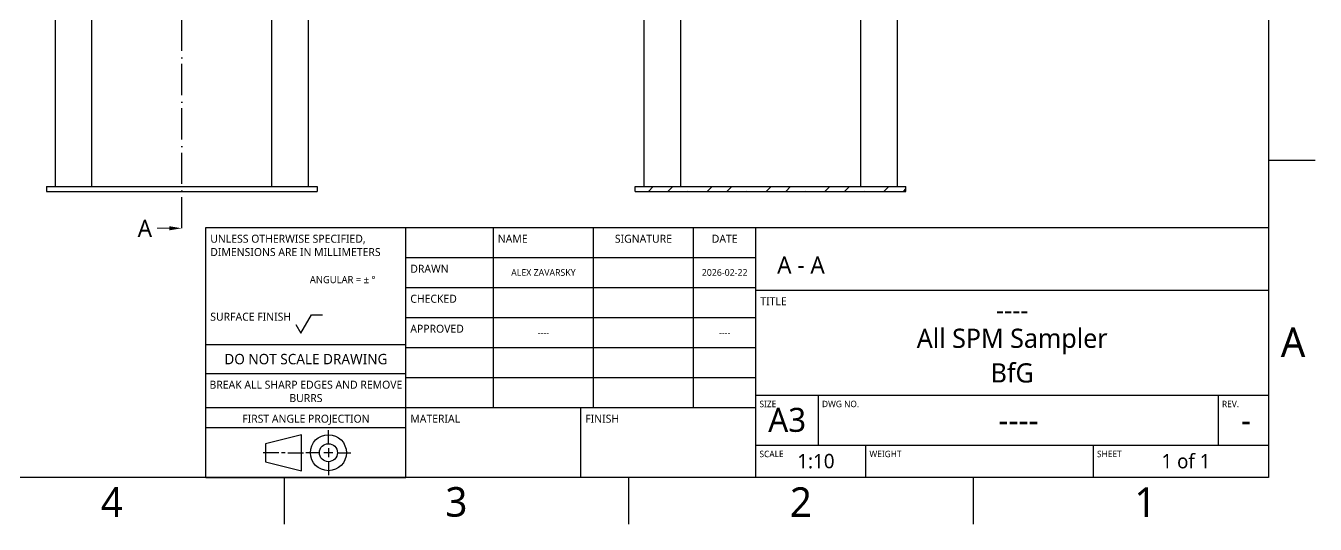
# Model space of a CAD drawing. Extents: x 1 to 420, y 0 to 296.
# Drawn here: x 158 to 420, y 0.5 to 101.8 of the extents above; entities that cross this region are included whole.
import ezdxf

# ---------------------------------------------------------------- set-up
doc = ezdxf.new("R2010")
doc.units = 0
doc.header["$LTSCALE"] = 12.7
doc.header["$MEASUREMENT"] = 0
doc.linetypes.add('ONS_DASHDOT', pattern=[0.71, 0.5, -0.1, 0.01, -0.1])
for name, color, linetype in [('ANNOTATION_TEXT', 7, 'CONTINUOUS'), ('BORDER_FRAME', 7, 'CONTINUOUS'), ('BORDER_ZONES', 7, 'CONTINUOUS'), ('SECTION_CUTTING_LINE', 7, 'ONS_DASHDOT'), ('TITLE_BLOCK', 7, 'CONTINUOUS'), ('VIEW_HATCHES', 7, 'CONTINUOUS'), ('VISIBLE', 7, 'CONTINUOUS')]:
    doc.layers.add(name, color=color, linetype=linetype)
doc.styles.add('ONSHAPE-STANDARD', font='NotoSans-Regular.ttf')
doc.styles.add('ONSHAPE-STANDARD-FIELDS', font='')
doc.styles.add('ONSHAPE-STANDARD-VIEW-LABE', font='NotoSans-Regular.ttf', dxfattribs={"height": 3.5})
doc.styles.get('ONSHAPE-STANDARD-FIELDS').set_extended_font_data('Noto Sans')

msp = doc.modelspace()

# ---------------------------------------------------------------- hatches: boundary and pattern name
at = {"layer": 'VIEW_HATCHES'}
h = msp.add_hatch(dxfattribs=at)
h.set_pattern_fill('ISO02W100', color=256, scale=22.548686, style=0, pattern_type=2)
h.set_pattern_definition([(45, (277.7716, 37.4988), (-1.99304, 1.99304), [6.7646, -1.69115])])
edge = h.paths.add_edge_path(flags=0)
edge.add_line((281.85, 68.15), (281.85, 69.15))
edge.add_line((281.85, 68.15), (336.85, 68.15))
edge.add_line((336.85, 68.15), (336.85, 69.15))
edge.add_line((281.85, 69.15), (336.85, 69.15))

# ---------------------------------------------------------------- linework, layer by layer
at = {"layer": 'BORDER_FRAME'}
for p, q in [((410.5, 287), (410.5, 10)), ((410.5, 10), (10.5, 10))]:
    msp.add_line(p, q, dxfattribs=at)
at = {"layer": 'BORDER_ZONES'}
for p, q in [((410.5, 74.5), (420, 74.5)), ((210.5, 10), (210.5, 0.5)), ((280.5, 10), (280.5, 0.5)), ((350.5, 10), (350.5, 0.5))]:
    msp.add_line(p, q, dxfattribs=at)
at = {"layer": 'SECTION_CUTTING_LINE', "color": 7}
msp.add_line((189.69, 60.65), (189.69, 270.84), dxfattribs=at)
for points in [[(187.19, 60.75), (184.69, 60.75), (187.19, 60.54), (184.69, 60.54)], [(189.69, 60.65), (187.19, 61.07), (187.19, 60.23)]]:
    msp.add_solid(points, dxfattribs=at)
at = {"layer": 'TITLE_BLOCK'}
for p, q in [((194.6, 10), (194.6, 60.8)), ((194.6, 60.8), (235.24, 60.8)), ((235.24, 10), (235.24, 60.8)), ((235.24, 60.8), (306.36, 60.8)), ((253.02, 24.22), (253.02, 60.8)), ((273.34, 24.22), (273.34, 60.8)), ((293.66, 24.22), (293.66, 60.8)), ((306.36, 10), (306.36, 60.8)), ((306.36, 60.8), (410.5, 60.8)), ((235.24, 54.7), (306.36, 54.7)), ((235.24, 48.61), (306.36, 48.61)), ((306.36, 48.1), (410.5, 48.1)), ((213.9, 39.33), (216.04, 43.03)), ((216.04, 43.03), (218.27, 43.03)), ((235.24, 42.51), (306.36, 42.51)), ((212.89, 41.09), (213.9, 39.33)), ((194.6, 37.03), (235.24, 37.03)), ((235.24, 36.42), (306.36, 36.42)), ((194.6, 31.13), (235.24, 31.13)), ((235.24, 30.32), (306.36, 30.32)), ((306.36, 26.76), (410.5, 26.76)), ((319.06, 16.6), (319.06, 26.76)), ((400.34, 16.6), (400.34, 26.76)), ((194.6, 24.22), (235.24, 24.22)), ((235.24, 24.22), (306.36, 24.22)), ((270.8, 10), (270.8, 24.22)), ((194.6, 20.16), (235.24, 20.16)), ((214.01, 18.7), (206.69, 16.87)), ((214.01, 11.38), (214.01, 18.7)), ((219.49, 16.87), (219.49, 19.61)), ((206.69, 16.87), (206.69, 13.21)), ((219.49, 15.95), (219.49, 14.12)), ((306.36, 16.6), (410.5, 16.6)), ((328.71, 10), (328.71, 16.6)), ((374.94, 10), (374.94, 16.6)), ((209.43, 15.04), (206.23, 15.04)), ((206.69, 13.21), (214.01, 11.38)), ((210.71, 15.04), (209.98, 15.04)), ((211.26, 15.04), (214.46, 15.04)), ((217.66, 15.04), (214.92, 15.04)), ((220.41, 15.04), (218.58, 15.04)), ((219.49, 13.21), (219.49, 10.47)), ((221.32, 15.04), (224.06, 15.04)), ((194.6, 10), (235.24, 10))]:
    msp.add_line(p, q, dxfattribs=at)
for radius in [3.66, 1.83]:
    msp.add_circle((219.49, 15.04), radius, dxfattribs=at)
at = {"layer": 'VISIBLE'}
for p, q in [((163.94, 156.45), (163.94, 69.15)), ((171.44, 69.15), (171.44, 156.45)), ((207.94, 156.45), (207.94, 69.15)), ((215.44, 69.15), (215.44, 156.45)), ((283.6, 156.45), (283.6, 69.15)), ((335.1, 69.15), (335.1, 156.45)), ((291.1, 69.15), (291.1, 113.65)), ((327.6, 113.65), (327.6, 69.15)), ((162.19, 69.15), (162.19, 68.15)), ((162.19, 69.15), (217.19, 69.15)), ((162.19, 68.15), (217.19, 68.15)), ((217.19, 69.15), (217.19, 68.15)), ((281.85, 69.15), (336.85, 69.15)), ((281.85, 68.15), (281.85, 69.15)), ((281.85, 68.15), (336.85, 68.15)), ((336.85, 68.15), (336.85, 69.15))]:
    msp.add_line(p, q, dxfattribs=at)

# ---------------------------------------------------------------- texts
at = {"layer": 'ANNOTATION_TEXT', "color": 7, "insert": (314.92, 54.95), "char_height": 3.5, "attachment_point": 2, "style": 'ONSHAPE-STANDARD-VIEW-LABE'}
msp.add_mtext(' A - A ', dxfattribs=at)
at = {"layer": 'BORDER_ZONES', "char_height": 6, "attachment_point": 5, "style": 'ONSHAPE-STANDARD'}
for s, insert in [('A', (415.5, 37.5)), ('4', (175.5, 5)), ('3', (245.5, 5)), ('2', (315.5, 5)), ('1', (385.5, 5))]:
    msp.add_mtext(s, dxfattribs=dict(at, insert=insert))
at = {"layer": 'SECTION_CUTTING_LINE', "color": 7, "insert": (180.74, 62.4), "char_height": 3.5, "width": 3.1209, "attachment_point": 1, "style": 'ONSHAPE-STANDARD'}
msp.add_mtext('\\fNoto Sans|b0|i0|c0|p0;\\W1.0000000000;\\T1.0000000000;\\o\\lA', dxfattribs=at)
at = {"layer": 'TITLE_BLOCK'}
for s, insert, char_height, width, attachment_point, style in [('UNLESS OTHERWISE SPECIFIED, DIMENSIONS ARE IN MILLIMETERS', (195.49, 59.34), 1.6256, 39.8272, 1, 'ONSHAPE-STANDARD'), ('NAME', (253.91, 59.34), 1.626, 19.9136, 1, 'ONSHAPE-STANDARD'), ('SIGNATURE', (283.5, 59.34), 1.626, 19.9136, 2, 'ONSHAPE-STANDARD'), ('DATE', (300.01, 59.34), 1.626, 12.446, 2, 'ONSHAPE-STANDARD'), ('DRAWN', (236.13, 53.24), 1.626, 17.4244, 1, 'ONSHAPE-STANDARD'), ('^JANGULAR = ± °^J', (215.72, 53.39), 1.463, 19.9136, 1, 'ONSHAPE-STANDARD'), ('ALEX ZAVARSKY', (263.18, 51.66), 1.3655, 20.32, 5, 'ONSHAPE-STANDARD-FIELDS'), ('2026-02-22', (300.01, 51.66), 1.366, 12.7, 5, 'ONSHAPE-STANDARD-FIELDS'), ('CHECKED', (236.13, 47.14), 1.626, 17.4244, 1, 'ONSHAPE-STANDARD'), ('TITLE', (307.25, 46.64), 1.626, 12.446, 1, 'ONSHAPE-STANDARD'), ('SURFACE FINISH', (195.49, 43.49), 1.6256, 19.9136, 1, 'ONSHAPE-STANDARD'), ('----', (358.43, 44.04), 3.901, 93.98, 5, 'ONSHAPE-STANDARD-FIELDS'), ('APPROVED', (236.13, 41.05), 1.626, 17.4244, 1, 'ONSHAPE-STANDARD'), ('----', (263.18, 39.46), 1.366, 20.32, 5, 'ONSHAPE-STANDARD-FIELDS'), ('----', (300.01, 39.46), 1.366, 12.7, 5, 'ONSHAPE-STANDARD-FIELDS'), ('All SPM Sampler', (358.43, 37.64), 3.9014, 93.98, 5, 'ONSHAPE-STANDARD-FIELDS'), ('DO NOT SCALE DRAWING', (214.92, 35.12), 2.1133, 39.8272, 2, 'ONSHAPE-STANDARD'), ('BfG', (358.43, 31.23), 3.901, 93.98, 5, 'ONSHAPE-STANDARD-FIELDS'), ('BREAK ALL SHARP EDGES AND REMOVE BURRS', (214.92, 29.67), 1.6256, 39.8272, 2, 'ONSHAPE-STANDARD'), ('SIZE', (307.08, 25.59), 1.3, 12.446, 1, 'ONSHAPE-STANDARD'), ('A3', (312.71, 21.68), 4.877, 12.7, 5, 'ONSHAPE-STANDARD-FIELDS'), ('DWG NO.', (319.78, 25.59), 1.3, 79.6544, 1, 'ONSHAPE-STANDARD'), ('REV.', (401.06, 25.59), 1.3, 9.9568, 1, 'ONSHAPE-STANDARD'), ('FIRST ANGLE PROJECTION', (214.92, 22.76), 1.6256, 39.8272, 2, 'ONSHAPE-STANDARD'), ('MATERIAL', (236.13, 22.76), 1.626, 34.8488, 1, 'ONSHAPE-STANDARD'), ('FINISH', (271.69, 22.76), 1.626, 34.8488, 1, 'ONSHAPE-STANDARD'), ('----', (359.7, 21.68), 4.877, 81.28, 5, 'ONSHAPE-STANDARD-FIELDS'), ('-', (405.93, 21.68), 4.88, 9.144, 5, 'ONSHAPE-STANDARD-FIELDS'), ('SCALE', (307.08, 15.43), 1.3, 21.905, 1, 'ONSHAPE-STANDARD'), ('1:10', (318.55, 13.3), 2.926, 20.32, 5, 'ONSHAPE-STANDARD-FIELDS'), ('WEIGHT', (329.43, 15.43), 1.3, 45.3034, 1, 'ONSHAPE-STANDARD'), ('SHEET', (375.66, 15.43), 1.3, 34.8488, 1, 'ONSHAPE-STANDARD'), ('1 of 1', (393.74, 13.3), 2.926, 33.528, 5, 'ONSHAPE-STANDARD-FIELDS')]:
    msp.add_mtext(s, dxfattribs=dict(at, insert=insert, char_height=char_height, width=width, attachment_point=attachment_point, style=style))

doc.saveas('drawing.dxf')
